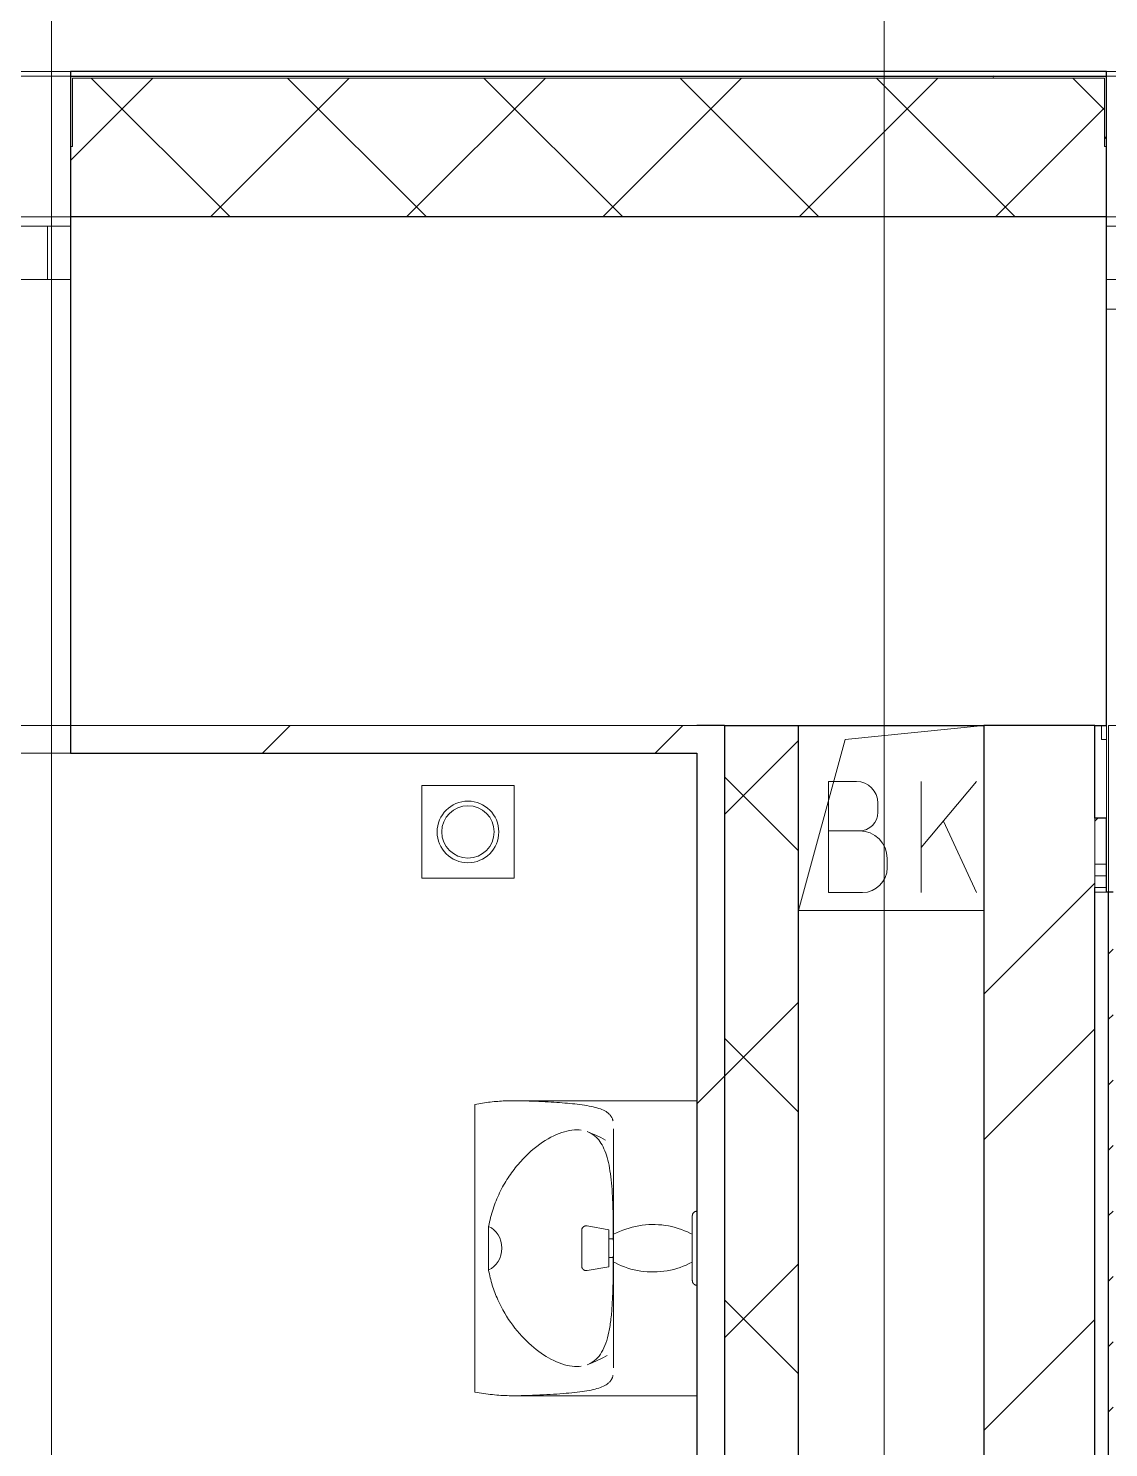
# Model space of a CAD drawing. Header units: millimetres. Extents: x -1073752 to 1436911, y -1379358 to 94781.
# Drawn here: x -872773 to -871606, y -1116968 to -1115434 of the extents above; entities that cross this region are included whole.
import ezdxf

# ---------------------------------------------------------------- set-up
doc = ezdxf.new("R2010")
doc.units = ezdxf.units.MM
doc.linetypes.add('ADSK_Линия сетки', pattern=[25, 20, -2.5, 0, -2.5])
for name, color, linetype, lineweight in [('_ Окна', 7, 'Continuous', 9), ('Ограждение', 252, 'Continuous', 9), ('Оси', 252, 'Continuous', 9), ('Перекрытие', 252, 'Continuous', 18), ('Сантехника', 252, 'Continuous', 9), ('Стены внутренние', 7, 'Continuous', 18), ('Стены наружные', 7, 'Continuous', 18), ('Стены штриховка', 7, 'Continuous', 9)]:
    doc.layers.add(name, color=color, linetype=linetype, lineweight=lineweight)

# ---------------------------------------------------------------- blocks, each defined once
blk = doc.blocks.new('3 этаж')
at = {"color": 251, "lineweight": 18, "true_color": 0x636466}
for p, q in [((294703.5, -2978.6), (294853.2, -2963.4)), ((294653.2, -3163.4), (294703.5, -2978.6)), ((294715.6, -3023.9), (294685.6, -3023.9)), ((294685.6, -3023.9), (294685.6, -3143.9)), ((294845.6, -3023.9), (294785.6, -3095.4)), ((294785.6, -3143.9), (294785.6, -3023.9)), ((294738.9, -3057.2), (294738.9, -3047.2)), ((294845.6, -3143.9), (294809.6, -3066.8)), ((294718.9, -3077.2), (294685.6, -3077.2)), ((294748.9, -3117.2), (294748.9, -3107.2)), ((294685.6, -3143.9), (294722.2, -3143.9)), ((294853.2, -3163.4), (294653.2, -3163.4))]:
    blk.add_line(p, q, dxfattribs=at)
for centre, radius, start, end in [((294715.6, -3047.2), 23.3, 0, 90), ((294718.9, -3057.2), 20, 270, 0), ((294718.9, -3107.2), 30, 0, 90), ((294722.2, -3117.2), 26.7, 270, 0)]:
    blk.add_arc(centre, radius, start, end, dxfattribs=at)
at = {"layer": '_ Окна', "color": 251, "lineweight": 18, "true_color": 0x636466}
for p, q in [((293841.2, -2423.4), (293781.7, -2423.4)), ((293841.2, -2481.4), (293841.2, -2423.4)), ((293803.2, -2481.4), (293841.2, -2481.4))]:
    blk.add_line(p, q, dxfattribs=at)
at = {"layer": '_ Окна', "color": 251, "true_color": 0x636466}
for p, q in [((293866.2, -2423.4), (293841.2, -2423.4)), ((293841.2, -2423.4), (293841.2, -2481.4)), ((295010.8, -2423.4), (294985.8, -2423.4)), ((293841.2, -2481.4), (293866.2, -2481.4)), ((294985.8, -2481.4), (295010.8, -2481.4))]:
    blk.add_line(p, q, dxfattribs=at)
at = {"layer": 'Ограждение', "color": 251, "true_color": 0x636466}
for p, q in [((296685.8, -2513.4), (294985.8, -2513.4)), ((294985.8, -3063.4), (294985.8, -2963.4)), ((294988.2, -3143.4), (294988.2, -2963.4)), ((296685.8, -2963.4), (294988.2, -2963.4))]:
    blk.add_line(p, q, dxfattribs=at)
at = {"layer": 'Оси', "color": 251, "linetype": 'ADSK_Линия сетки', "ltscale": 200, "true_color": 0x636466}
for p, q in [((293845.8, -263.4), (293845.8, -30119.6)), ((294745.8, -263.4), (294745.8, -30119.6)), ((314013.1, -2963.4), (237073.5, -2963.4))]:
    blk.add_line(p, q, dxfattribs=at)
at = {"layer": 'Перекрытие', "color": 251, "true_color": 0x636466}
blk.add_line((294853.2, -3163.4), (294653.2, -3163.4), dxfattribs=at)
at = {"layer": 'Сантехника', "color": 251, "true_color": 0x636466}
for p, q in [((294245.8, -3028.4), (294245.8, -3128.4)), ((294345.8, -3028.4), (294245.8, -3028.4)), ((294345.8, -3128.4), (294345.8, -3028.4)), ((294245.8, -3128.4), (294345.8, -3128.4)), ((294303.2, -3684), (294303.2, -3372.9)), ((294543.2, -3369), (294346.1, -3369)), ((294428.5, -3403.9), (294424.5, -3402.4)), ((294434.1, -3406.2), (294428.5, -3403.9)), ((294439.4, -3408.8), (294434.1, -3406.2)), ((294444.6, -3411.6), (294439.4, -3408.8)), ((294453.1, -3418.4), (294453.1, -3519.8)), ((294538.2, -3493.2), (294538.3, -3493)), ((294538.2, -3493.4), (294538.2, -3493.2)), ((294538.2, -3493.5), (294538.2, -3493.4)), ((294538.2, -3493.4), (294538.2, -3493.5)), ((294538.2, -3493.6), (294538.2, -3493.5)), ((294538.2, -3493.5), (294538.2, -3493.6)), ((294538.2, -3493.7), (294538.2, -3493.6)), ((294538.2, -3493.6), (294538.2, -3493.7)), ((294538.2, -3494), (294538.2, -3493.7)), ((294538.2, -3493.7), (294538.2, -3493.9)), ((294538.2, -3493.9), (294538.2, -3494.1)), ((294538.2, -3494.2), (294538.2, -3494)), ((294538.2, -3494.1), (294538.2, -3494.4)), ((294538.2, -3494.5), (294538.2, -3494.2)), ((294538.2, -3494.4), (294538.2, -3494.8)), ((294538.2, -3494.9), (294538.2, -3494.5)), ((294538.2, -3494.8), (294538.2, -3495.2)), ((294538.2, -3495.3), (294538.2, -3494.9)), ((294538.2, -3495.2), (294538.2, -3495.7)), ((294538.2, -3495.8), (294538.2, -3495.3)), ((294538.2, -3495.7), (294538.2, -3496.2)), ((294538.2, -3496.4), (294538.2, -3495.8)), ((294538.2, -3496.2), (294538.2, -3496.8)), ((294538.2, -3496.9), (294538.2, -3496.4)), ((294538.2, -3496.8), (294538.2, -3497.4)), ((294538.2, -3497.6), (294538.2, -3496.9)), ((294538.2, -3497.4), (294538.2, -3498.1)), ((294538.2, -3498.3), (294538.2, -3497.6)), ((294538.3, -3492.5), (294538.4, -3492.3)), ((294538.3, -3492.6), (294538.3, -3492.5)), ((294538.3, -3492.8), (294538.3, -3492.6)), ((294538.3, -3493), (294538.3, -3492.8)), ((294538.4, -3492.1), (294538.5, -3491.9)), ((294538.4, -3492.3), (294538.4, -3492.1)), ((294538.5, -3491.9), (294538.6, -3491.7)), ((294538.6, -3491.5), (294538.7, -3491.3)), ((294538.6, -3491.7), (294538.6, -3491.5)), ((294538.7, -3491.3), (294538.8, -3491.1)), ((294538.8, -3491.1), (294538.9, -3491)), ((294538.9, -3491), (294539, -3490.8)), ((294539, -3490.8), (294539.1, -3490.6)), ((294539.1, -3490.6), (294539.2, -3490.5)), ((294539.2, -3490.5), (294539.4, -3490.3)), ((294539.4, -3490.3), (294539.5, -3490.1)), ((294539.5, -3490.1), (294539.6, -3490)), ((294539.6, -3490), (294539.8, -3489.9)), ((294539.8, -3489.9), (294539.9, -3489.7)), ((294539.9, -3489.7), (294540.1, -3489.6)), ((294540.1, -3489.6), (294540.2, -3489.5)), ((294540.2, -3489.5), (294540.4, -3489.3)), ((294540.4, -3489.3), (294540.5, -3489.2)), ((294540.5, -3489.2), (294540.7, -3489.1)), ((294540.7, -3489.1), (294540.9, -3489)), ((294540.9, -3489), (294541.1, -3488.9)), ((294541.1, -3488.9), (294541.2, -3488.9)), ((294541.2, -3488.9), (294541.4, -3488.8)), ((294541.4, -3488.8), (294541.6, -3488.7)), ((294541.6, -3488.7), (294541.8, -3488.7)), ((294541.8, -3488.7), (294542, -3488.6)), ((294542, -3488.6), (294542.2, -3488.6)), ((294542.2, -3488.6), (294542.4, -3488.5)), ((294542.4, -3488.5), (294542.6, -3488.5)), ((294542.6, -3488.5), (294542.8, -3488.5)), ((294542.8, -3488.5), (294543, -3488.5)), ((294543, -3488.5), (294543.2, -3488.4)), ((294543.2, -3488.4), (294543.2, -3488.4)), ((294318.1, -3528.4), (294318.1, -3504.9)), ((294418.7, -3508.6), (294418.8, -3508.4)), ((294418.7, -3508.8), (294418.7, -3508.6)), ((294418.7, -3509), (294418.7, -3508.8)), ((294418.7, -3509.2), (294418.7, -3509)), ((294418.7, -3509.3), (294418.7, -3509.2)), ((294418.7, -3509.2), (294418.7, -3509.2)), ((294418.7, -3509.2), (294418.7, -3509.2)), ((294418.7, -3509.2), (294418.7, -3509.3)), ((294418.7, -3509.4), (294418.7, -3509.3)), ((294418.7, -3509.3), (294418.7, -3509.3)), ((294418.7, -3509.3), (294418.7, -3509.4)), ((294418.7, -3509.5), (294418.7, -3509.4)), ((294418.7, -3509.4), (294418.7, -3509.6)), ((294418.7, -3509.6), (294418.7, -3509.5)), ((294418.7, -3509.8), (294418.7, -3509.6)), ((294418.7, -3509.6), (294418.7, -3509.7)), ((294418.7, -3509.7), (294418.7, -3509.9)), ((294418.7, -3510), (294418.7, -3509.8)), ((294418.7, -3509.9), (294418.7, -3510.2)), ((294418.7, -3510.2), (294418.7, -3510)), ((294418.7, -3510.5), (294418.7, -3510.2)), ((294418.7, -3510.2), (294418.7, -3510.4)), ((294418.7, -3510.4), (294418.7, -3510.7)), ((294418.7, -3510.8), (294418.7, -3510.5)), ((294418.7, -3510.7), (294418.7, -3511)), ((294418.7, -3511.1), (294418.7, -3510.8)), ((294418.7, -3511), (294418.7, -3511.4)), ((294418.7, -3511.5), (294418.7, -3511.1)), ((294418.7, -3511.4), (294418.7, -3511.7)), ((294418.7, -3511.8), (294418.7, -3511.5)), ((294418.7, -3511.7), (294418.7, -3512.1)), ((294418.7, -3512.2), (294418.7, -3511.8)), ((294418.7, -3512.1), (294418.7, -3512.6)), ((294418.7, -3512.7), (294418.7, -3512.2)), ((294418.7, -3512.6), (294418.7, -3513)), ((294418.7, -3513.1), (294418.7, -3512.7)), ((294418.7, -3513), (294418.7, -3513.5)), ((294418.7, -3513.6), (294418.7, -3513.1)), ((294418.8, -3508), (294418.9, -3507.8)), ((294418.8, -3508.2), (294418.8, -3508)), ((294418.8, -3508.4), (294418.8, -3508.2)), ((294418.9, -3507.8), (294419, -3507.6)), ((294419, -3507.4), (294419.1, -3507.2)), ((294419, -3507.6), (294419, -3507.4)), ((294419.1, -3507.2), (294419.2, -3507.1)), ((294419.2, -3507.1), (294419.3, -3506.9)), ((294419.3, -3506.9), (294419.4, -3506.7)), ((294419.4, -3506.7), (294419.5, -3506.5)), ((294419.5, -3506.5), (294419.6, -3506.4)), ((294419.6, -3506.4), (294419.7, -3506.2)), ((294419.7, -3506.2), (294419.8, -3506)), ((294419.8, -3506), (294419.9, -3505.9)), ((294419.9, -3505.9), (294420.1, -3505.7)), ((294420.1, -3505.7), (294420.2, -3505.6)), ((294420.2, -3505.6), (294420.4, -3505.5)), ((294420.4, -3505.5), (294420.5, -3505.3)), ((294420.5, -3505.3), (294420.7, -3505.2)), ((294420.7, -3505.2), (294420.8, -3505.1)), ((294420.8, -3505.1), (294421, -3505)), ((294421, -3505), (294421.2, -3504.9)), ((294421.2, -3504.9), (294421.3, -3504.8)), ((294421.3, -3504.8), (294421.5, -3504.7)), ((294421.5, -3504.7), (294421.7, -3504.6)), ((294421.7, -3504.6), (294421.9, -3504.5)), ((294421.9, -3504.5), (294422.1, -3504.5)), ((294422.1, -3504.5), (294422.3, -3504.4)), ((294422.3, -3504.4), (294422.5, -3504.4)), ((294422.5, -3504.4), (294422.7, -3504.3)), ((294422.7, -3504.3), (294422.9, -3504.3)), ((294422.9, -3504.3), (294423, -3504.2)), ((294423, -3504.2), (294423.2, -3504.2)), ((294423.2, -3504.2), (294423.4, -3504.2)), ((294423.4, -3504.2), (294423.6, -3504.2)), ((294423.6, -3504.2), (294423.8, -3504.2)), ((294423.8, -3504.2), (294424, -3504.2)), ((294424, -3504.2), (294424.2, -3504.2)), ((294424.2, -3504.2), (294424.4, -3504.2)), ((294424.4, -3504.2), (294424.6, -3504.3)), ((294448.2, -3508.4), (294424.6, -3504.3)), ((294448.2, -3528.4), (294448.2, -3508.4)), ((294452.8, -3504.6), (294452.8, -3519.8)), ((294453.2, -3513.4), (294456.5, -3511.8)), ((294456.5, -3511.8), (294459.7, -3510.3)), ((294459.7, -3510.3), (294463, -3508.9)), ((294463, -3508.9), (294466.4, -3507.7)), ((294466.4, -3507.7), (294469.9, -3506.6)), ((294469.9, -3506.6), (294473.3, -3505.6)), ((294473.3, -3505.6), (294476.8, -3504.8)), ((294476.8, -3504.8), (294480.4, -3504.1)), ((294480.4, -3504.1), (294483.9, -3503.6)), ((294483.9, -3503.6), (294487.5, -3503.2)), ((294487.5, -3503.2), (294491.1, -3502.9)), ((294491.1, -3502.9), (294494.7, -3502.8)), ((294494.7, -3502.8), (294498.3, -3502.8)), ((294498.3, -3502.8), (294501.9, -3503)), ((294501.9, -3503), (294505.5, -3503.3)), ((294505.5, -3503.3), (294509, -3503.8)), ((294509, -3503.8), (294512.6, -3504.4)), ((294512.6, -3504.4), (294516.1, -3505.1)), ((294516.1, -3505.1), (294519.6, -3506)), ((294519.6, -3506), (294523, -3507)), ((294523, -3507), (294526.5, -3508.2)), ((294526.5, -3508.2), (294529.8, -3509.5)), ((294529.8, -3509.5), (294533.1, -3510.9)), ((294533.1, -3510.9), (294536.4, -3512.5)), ((294536.4, -3512.5), (294538.2, -3513.4)), ((294538.2, -3498.1), (294538.2, -3498.8)), ((294538.2, -3499), (294538.2, -3498.3)), ((294538.2, -3498.8), (294538.2, -3499.6)), ((294538.2, -3499.8), (294538.2, -3499)), ((294538.2, -3499.6), (294538.2, -3500.4)), ((294538.2, -3500.6), (294538.2, -3499.8)), ((294538.2, -3500.4), (294538.2, -3501.2)), ((294538.2, -3501.5), (294538.2, -3500.6)), ((294538.2, -3501.2), (294538.2, -3502.1)), ((294538.2, -3502.4), (294538.2, -3501.5)), ((294538.2, -3502.1), (294538.2, -3503.1)), ((294538.2, -3503.3), (294538.2, -3502.4)), ((294538.2, -3503.1), (294538.2, -3504.1)), ((294538.2, -3504.3), (294538.2, -3503.3)), ((294538.2, -3504.1), (294538.2, -3505.1)), ((294538.2, -3505.4), (294538.2, -3504.3)), ((294538.2, -3505.1), (294538.2, -3506.1)), ((294538.2, -3506.4), (294538.2, -3505.4)), ((294538.2, -3506.1), (294538.2, -3507.2)), ((294538.2, -3507.5), (294538.2, -3506.4)), ((294538.2, -3507.2), (294538.2, -3508.4)), ((294538.2, -3508.7), (294538.2, -3507.5)), ((294538.2, -3508.4), (294538.2, -3509.5)), ((294538.2, -3509.9), (294538.2, -3508.7)), ((294538.2, -3509.5), (294538.2, -3510.7)), ((294538.2, -3511.1), (294538.2, -3509.9)), ((294538.2, -3510.7), (294538.2, -3511.9)), ((294538.2, -3512.3), (294538.2, -3511.1)), ((294538.2, -3511.9), (294538.2, -3513.2)), ((294538.2, -3513.2), (294538.2, -3514.5)), ((294318.1, -3552), (294318.1, -3528.4)), ((294418.7, -3513.5), (294418.7, -3514)), ((294418.7, -3514.1), (294418.7, -3513.6)), ((294418.7, -3514), (294418.7, -3514.5)), ((294418.7, -3514.6), (294418.7, -3514.1)), ((294418.7, -3514.5), (294418.7, -3515)), ((294418.7, -3515.2), (294418.7, -3514.6)), ((294418.7, -3515), (294418.7, -3515.6)), ((294418.7, -3515.8), (294418.7, -3515.2)), ((294418.7, -3515.6), (294418.7, -3516.2)), ((294418.7, -3516.3), (294418.7, -3515.8)), ((294418.7, -3516.2), (294418.7, -3516.8)), ((294418.7, -3516.9), (294418.7, -3516.3)), ((294418.7, -3516.8), (294418.7, -3517.4)), ((294418.7, -3517.6), (294418.7, -3516.9)), ((294418.7, -3517.4), (294418.7, -3518)), ((294418.7, -3518.2), (294418.7, -3517.6)), ((294418.7, -3518), (294418.7, -3518.7)), ((294418.7, -3518.9), (294418.7, -3518.2)), ((294418.7, -3518.7), (294418.7, -3519.4)), ((294418.7, -3519.6), (294418.7, -3518.9)), ((294418.7, -3519.4), (294418.7, -3520.1)), ((294418.7, -3520.2), (294418.7, -3519.6)), ((294418.7, -3520.1), (294418.7, -3520.8)), ((294418.7, -3520.9), (294418.7, -3520.2)), ((294418.7, -3520.8), (294418.7, -3521.5)), ((294418.7, -3521.7), (294418.7, -3520.9)), ((294418.7, -3521.5), (294418.7, -3522.2)), ((294418.7, -3522.4), (294418.7, -3521.7)), ((294418.7, -3522.2), (294418.7, -3522.9)), ((294418.7, -3523.1), (294418.7, -3522.4)), ((294418.7, -3522.9), (294418.7, -3523.7)), ((294418.7, -3523.9), (294418.7, -3523.1)), ((294418.7, -3523.7), (294418.7, -3524.4)), ((294418.7, -3524.6), (294418.7, -3523.9)), ((294418.7, -3524.4), (294418.7, -3525.2)), ((294418.7, -3525.4), (294418.7, -3524.6)), ((294418.7, -3525.2), (294418.7, -3525.9)), ((294418.7, -3526.1), (294418.7, -3525.4)), ((294418.7, -3525.9), (294418.7, -3526.7)), ((294418.7, -3526.9), (294418.7, -3526.1)), ((294418.7, -3526.7), (294418.7, -3527.5)), ((294418.7, -3527.7), (294418.7, -3526.9)), ((294418.7, -3527.5), (294418.7, -3528.2)), ((294418.7, -3528.4), (294418.7, -3527.7)), ((294418.7, -3528.2), (294418.7, -3528.4)), ((294418.7, -3528.4), (294418.7, -3529.2)), ((294418.7, -3528.7), (294418.7, -3528.4)), ((294418.7, -3529.4), (294418.7, -3528.7)), ((294453.2, -3518.4), (294448.2, -3518.4)), ((294448.2, -3548.4), (294448.2, -3528.4)), ((294453.2, -3513.4), (294453.2, -3528.4)), ((294453.2, -3528.4), (294453.2, -3543.4)), ((294538.2, -3514.5), (294538.2, -3515.8)), ((294538.2, -3515.8), (294538.2, -3517.1)), ((294538.2, -3517.1), (294538.2, -3518.4)), ((294538.2, -3518.4), (294538.2, -3519.8)), ((294538.2, -3519.8), (294538.2, -3521.1)), ((294538.2, -3521.1), (294538.2, -3522.5)), ((294538.2, -3522.5), (294538.2, -3523.9)), ((294538.2, -3523.9), (294538.2, -3525.3)), ((294538.2, -3525.3), (294538.2, -3526.7)), ((294538.2, -3526.7), (294538.2, -3528.1)), ((294538.2, -3528.1), (294538.2, -3528.4)), ((294538.2, -3528.4), (294538.2, -3529.8)), ((294418.7, -3529.2), (294418.7, -3530)), ((294418.7, -3530.2), (294418.7, -3529.4)), ((294418.7, -3530), (294418.7, -3530.7)), ((294418.7, -3531), (294418.7, -3530.2)), ((294418.7, -3530.7), (294418.7, -3531.5)), ((294418.7, -3531.7), (294418.7, -3531)), ((294418.7, -3531.5), (294418.7, -3532.3)), ((294418.7, -3532.5), (294418.7, -3531.7)), ((294418.7, -3532.3), (294418.7, -3533)), ((294418.7, -3533.2), (294418.7, -3532.5)), ((294418.7, -3533), (294418.7, -3533.8)), ((294418.7, -3534), (294418.7, -3533.2)), ((294418.7, -3533.8), (294418.7, -3534.5)), ((294418.7, -3534.7), (294418.7, -3534)), ((294418.7, -3534.5), (294418.7, -3535.2)), ((294418.7, -3535.4), (294418.7, -3534.7)), ((294418.7, -3535.2), (294418.7, -3535.9)), ((294418.7, -3536.1), (294418.7, -3535.4)), ((294418.7, -3535.9), (294418.7, -3536.6)), ((294418.7, -3536.8), (294418.7, -3536.1)), ((294418.7, -3536.6), (294418.7, -3537.3)), ((294418.7, -3537.5), (294418.7, -3536.8)), ((294418.7, -3537.3), (294418.7, -3538)), ((294418.7, -3538.2), (294418.7, -3537.5)), ((294418.7, -3538), (294418.7, -3538.7)), ((294418.7, -3538.8), (294418.7, -3538.2)), ((294418.7, -3538.7), (294418.7, -3539.3)), ((294418.7, -3539.5), (294418.7, -3538.8)), ((294418.7, -3539.3), (294418.7, -3539.9)), ((294418.7, -3540.1), (294418.7, -3539.5)), ((294418.7, -3539.9), (294418.7, -3540.5)), ((294418.7, -3540.7), (294418.7, -3540.1)), ((294418.7, -3540.5), (294418.7, -3541.1)), ((294418.7, -3541.3), (294418.7, -3540.7)), ((294418.7, -3541.1), (294418.7, -3541.7)), ((294418.7, -3541.9), (294418.7, -3541.3)), ((294418.7, -3541.7), (294418.7, -3542.3)), ((294418.7, -3542.4), (294418.7, -3541.9)), ((294418.7, -3542.3), (294418.7, -3542.8)), ((294418.7, -3542.9), (294418.7, -3542.4)), ((294418.7, -3542.8), (294418.7, -3543.3)), ((294418.7, -3543.4), (294418.7, -3542.9)), ((294418.7, -3543.3), (294418.7, -3543.8)), ((294418.7, -3543.9), (294418.7, -3543.4)), ((294418.7, -3543.8), (294418.7, -3544.2)), ((294418.7, -3544.3), (294418.7, -3543.9)), ((294448.2, -3538.4), (294453.2, -3538.4)), ((294452.8, -3537.1), (294452.8, -3552.3)), ((294453.1, -3537.1), (294453.1, -3638.4)), ((294455.1, -3544.4), (294453.2, -3543.4)), ((294538.2, -3543.4), (294535, -3545.1)), ((294538.2, -3529.8), (294538.2, -3531.2)), ((294538.2, -3531.2), (294538.2, -3532.6)), ((294538.2, -3532.6), (294538.2, -3534)), ((294538.2, -3534), (294538.2, -3535.4)), ((294538.2, -3535.4), (294538.2, -3536.8)), ((294538.2, -3536.8), (294538.2, -3538.1)), ((294538.2, -3538.1), (294538.2, -3539.5)), ((294538.2, -3539.5), (294538.2, -3540.8)), ((294538.2, -3540.8), (294538.2, -3542.1)), ((294538.2, -3542.1), (294538.2, -3543.4)), ((294538.2, -3543.4), (294538.2, -3544.6)), ((294538.2, -3544.9), (294538.2, -3543.7)), ((294418.7, -3544.2), (294418.7, -3544.6)), ((294418.7, -3544.8), (294418.7, -3544.3)), ((294418.7, -3544.6), (294418.7, -3545)), ((294418.7, -3545.2), (294418.7, -3544.8)), ((294418.7, -3545), (294418.7, -3545.4)), ((294418.7, -3545.5), (294418.7, -3545.2)), ((294418.7, -3545.4), (294418.7, -3545.8)), ((294418.7, -3545.9), (294418.7, -3545.5)), ((294418.7, -3545.8), (294418.7, -3546.1)), ((294418.7, -3546.2), (294418.7, -3545.9)), ((294418.7, -3546.1), (294418.7, -3546.4)), ((294418.7, -3546.5), (294418.7, -3546.2)), ((294418.7, -3546.4), (294418.7, -3546.7)), ((294418.7, -3546.7), (294418.7, -3546.5)), ((294418.7, -3546.7), (294418.7, -3546.9)), ((294418.7, -3546.9), (294418.7, -3546.7)), ((294418.7, -3546.9), (294418.7, -3547.1)), ((294418.7, -3547.1), (294418.7, -3546.9)), ((294418.7, -3547.1), (294418.7, -3547.3)), ((294418.7, -3547.3), (294418.7, -3547.1)), ((294418.7, -3547.3), (294418.7, -3547.4)), ((294418.7, -3547.4), (294418.7, -3547.3)), ((294418.7, -3547.4), (294418.7, -3547.5)), ((294418.7, -3547.6), (294418.7, -3547.4)), ((294418.7, -3547.5), (294418.7, -3547.6)), ((294418.7, -3547.6), (294418.7, -3547.7)), ((294418.7, -3547.7), (294418.7, -3547.6)), ((294418.7, -3547.6), (294418.7, -3547.6)), ((294418.7, -3547.8), (294418.7, -3547.7)), ((294418.7, -3547.7), (294418.7, -3547.7)), ((294418.7, -3547.7), (294418.7, -3547.7)), ((294418.7, -3548), (294418.7, -3547.8)), ((294418.7, -3548.2), (294418.7, -3548)), ((294418.8, -3548.4), (294418.7, -3548.2)), ((294418.8, -3548.6), (294418.8, -3548.4)), ((294418.8, -3548.8), (294418.8, -3548.6)), ((294418.9, -3549), (294418.8, -3548.8)), ((294418.9, -3549.2), (294418.9, -3549)), ((294419, -3549.4), (294418.9, -3549.2)), ((294419.1, -3549.6), (294419, -3549.4)), ((294419.1, -3549.8), (294419.1, -3549.6)), ((294419.2, -3549.9), (294419.1, -3549.8)), ((294419.3, -3550.1), (294419.2, -3549.9)), ((294419.4, -3550.3), (294419.3, -3550.1)), ((294419.5, -3550.5), (294419.4, -3550.3)), ((294419.6, -3550.6), (294419.5, -3550.5)), ((294419.8, -3550.8), (294419.6, -3550.6)), ((294419.9, -3550.9), (294419.8, -3550.8)), ((294420, -3551.1), (294419.9, -3550.9)), ((294420.2, -3551.2), (294420, -3551.1)), ((294420.3, -3551.4), (294420.2, -3551.2)), ((294420.5, -3551.5), (294420.3, -3551.4)), ((294420.6, -3551.6), (294420.5, -3551.5)), ((294420.8, -3551.7), (294420.6, -3551.6)), ((294420.9, -3551.9), (294420.8, -3551.7)), ((294421.1, -3552), (294420.9, -3551.9)), ((294421.3, -3552.1), (294421.1, -3552)), ((294421.5, -3552.2), (294421.3, -3552.1)), ((294421.6, -3552.2), (294421.5, -3552.2)), ((294421.8, -3552.3), (294421.6, -3552.2)), ((294422, -3552.4), (294421.8, -3552.3)), ((294422.2, -3552.5), (294422, -3552.4)), ((294422.4, -3552.5), (294422.2, -3552.5)), ((294422.6, -3552.6), (294422.4, -3552.5)), ((294422.8, -3552.6), (294422.6, -3552.6)), ((294423, -3552.6), (294422.8, -3552.6)), ((294423.2, -3552.7), (294423, -3552.6)), ((294423.4, -3552.7), (294423.2, -3552.7)), ((294423.6, -3552.7), (294423.4, -3552.7)), ((294423.8, -3552.7), (294423.6, -3552.7)), ((294424, -3552.7), (294423.8, -3552.7)), ((294424.2, -3552.7), (294424, -3552.7)), ((294424.4, -3552.7), (294424.2, -3552.7)), ((294424.6, -3552.6), (294424.4, -3552.7)), ((294424.6, -3552.6), (294448.2, -3548.4)), ((294458.4, -3546), (294455.1, -3544.4)), ((294461.7, -3547.4), (294458.4, -3546)), ((294465, -3548.7), (294461.7, -3547.4)), ((294468.4, -3549.9), (294465, -3548.7)), ((294471.9, -3550.9), (294468.4, -3549.9)), ((294475.4, -3551.8), (294471.9, -3550.9)), ((294478.9, -3552.5), (294475.4, -3551.8)), ((294482.5, -3553.1), (294478.9, -3552.5)), ((294486, -3553.6), (294482.5, -3553.1)), ((294489.6, -3553.9), (294486, -3553.6)), ((294493.2, -3554.1), (294489.6, -3553.9)), ((294496.8, -3554.1), (294493.2, -3554.1)), ((294500.4, -3554), (294496.8, -3554.1)), ((294504, -3553.7), (294500.4, -3554)), ((294507.6, -3553.3), (294504, -3553.7)), ((294511.1, -3552.8), (294507.6, -3553.3)), ((294514.7, -3552.1), (294511.1, -3552.8)), ((294518.2, -3551.3), (294514.7, -3552.1)), ((294521.6, -3550.3), (294518.2, -3551.3)), ((294525.1, -3549.2), (294521.6, -3550.3)), ((294528.4, -3548), (294525.1, -3549.2)), ((294531.8, -3546.6), (294528.4, -3548)), ((294535, -3545.1), (294531.8, -3546.6)), ((294538.2, -3544.6), (294538.2, -3545.8)), ((294538.2, -3546.2), (294538.2, -3544.9)), ((294538.2, -3545.8), (294538.2, -3547)), ((294538.2, -3547.4), (294538.2, -3546.2)), ((294538.2, -3547), (294538.2, -3548.2)), ((294538.2, -3548.5), (294538.2, -3547.4)), ((294538.2, -3548.2), (294538.2, -3549.3)), ((294538.2, -3549.6), (294538.2, -3548.5)), ((294538.2, -3549.3), (294538.2, -3550.5)), ((294538.2, -3550.7), (294538.2, -3549.6)), ((294538.2, -3550.5), (294538.2, -3551.5)), ((294538.2, -3551.8), (294538.2, -3550.7)), ((294538.2, -3551.5), (294538.2, -3552.6)), ((294538.2, -3552.8), (294538.2, -3551.8)), ((294538.2, -3552.6), (294538.2, -3553.6)), ((294538.2, -3553.8), (294538.2, -3552.8)), ((294538.2, -3553.6), (294538.2, -3554.5)), ((294538.2, -3554.8), (294538.2, -3553.8)), ((294538.2, -3554.5), (294538.2, -3555.4)), ((294538.2, -3555.7), (294538.2, -3554.8)), ((294538.2, -3555.4), (294538.2, -3556.3)), ((294538.2, -3556.5), (294538.2, -3555.7)), ((294538.2, -3556.3), (294538.2, -3557.1)), ((294538.2, -3557.3), (294538.2, -3556.5)), ((294538.2, -3557.1), (294538.2, -3557.9)), ((294538.2, -3558.1), (294538.2, -3557.3)), ((294538.2, -3557.9), (294538.2, -3558.6)), ((294538.2, -3558.8), (294538.2, -3558.1)), ((294538.2, -3558.6), (294538.2, -3559.3)), ((294538.2, -3559.5), (294538.2, -3558.8)), ((294538.2, -3559.3), (294538.2, -3559.9)), ((294538.2, -3560.1), (294538.2, -3559.5)), ((294538.2, -3559.9), (294538.2, -3560.5)), ((294538.2, -3560.7), (294538.2, -3560.1)), ((294538.2, -3560.5), (294538.2, -3561.1)), ((294538.2, -3561.2), (294538.2, -3560.7)), ((294538.2, -3561.1), (294538.2, -3561.5)), ((294538.2, -3561.7), (294538.2, -3561.2)), ((294538.2, -3561.5), (294538.2, -3562)), ((294538.2, -3562.1), (294538.2, -3561.7)), ((294538.2, -3562), (294538.2, -3562.3)), ((294538.2, -3562.4), (294538.2, -3562.1)), ((294538.2, -3562.3), (294538.2, -3562.7)), ((294538.2, -3562.7), (294538.2, -3562.4)), ((294538.2, -3562.7), (294538.2, -3562.9)), ((294538.2, -3563), (294538.2, -3562.7)), ((294538.2, -3562.9), (294538.2, -3563.1)), ((294538.2, -3563.2), (294538.2, -3563)), ((294538.2, -3563.1), (294538.2, -3563.3)), ((294538.2, -3563.3), (294538.2, -3563.2)), ((294538.2, -3563.3), (294538.2, -3563.4)), ((294538.2, -3563.4), (294538.2, -3563.3)), ((294538.2, -3563.5), (294538.2, -3563.4)), ((294538.2, -3563.4), (294538.2, -3563.4)), ((294538.2, -3563.4), (294538.2, -3563.4)), ((294538.3, -3563.7), (294538.2, -3563.5)), ((294538.3, -3563.9), (294538.3, -3563.7)), ((294538.3, -3564.1), (294538.3, -3563.9)), ((294538.3, -3564.3), (294538.3, -3564.1)), ((294538.4, -3564.5), (294538.3, -3564.3)), ((294538.4, -3564.7), (294538.4, -3564.5)), ((294538.5, -3564.9), (294538.4, -3564.7)), ((294538.5, -3565.1), (294538.5, -3564.9)), ((294538.6, -3565.3), (294538.5, -3565.1)), ((294538.7, -3565.4), (294538.6, -3565.3)), ((294538.7, -3565.6), (294538.7, -3565.4)), ((294538.8, -3565.8), (294538.7, -3565.6)), ((294538.9, -3566), (294538.8, -3565.8)), ((294539, -3566.1), (294538.9, -3566)), ((294539.1, -3566.3), (294539, -3566.1)), ((294539.3, -3566.5), (294539.1, -3566.3)), ((294539.4, -3566.6), (294539.3, -3566.5)), ((294539.5, -3566.8), (294539.4, -3566.6)), ((294539.7, -3566.9), (294539.5, -3566.8)), ((294539.8, -3567.1), (294539.7, -3566.9)), ((294539.9, -3567.2), (294539.8, -3567.1)), ((294540.1, -3567.3), (294539.9, -3567.2)), ((294540.3, -3567.5), (294540.1, -3567.3)), ((294540.4, -3567.6), (294540.3, -3567.5)), ((294540.6, -3567.7), (294540.4, -3567.6)), ((294540.8, -3567.8), (294540.6, -3567.7)), ((294540.9, -3567.9), (294540.8, -3567.8)), ((294541.1, -3568), (294540.9, -3567.9)), ((294541.3, -3568), (294541.1, -3568)), ((294541.5, -3568.1), (294541.3, -3568)), ((294541.7, -3568.2), (294541.5, -3568.1)), ((294541.9, -3568.2), (294541.7, -3568.2)), ((294542.1, -3568.3), (294541.9, -3568.2)), ((294542.3, -3568.3), (294542.1, -3568.3)), ((294542.4, -3568.4), (294542.3, -3568.3)), ((294542.6, -3568.4), (294542.4, -3568.4)), ((294542.8, -3568.4), (294542.6, -3568.4)), ((294543, -3568.4), (294542.8, -3568.4)), ((294543.2, -3568.4), (294543, -3568.4)), ((294430.1, -3652.3), (294435.6, -3649.9)), ((294435.6, -3649.9), (294440.9, -3647.3)), ((294440.9, -3647.3), (294446.1, -3644.5)), ((294424.5, -3654.5), (294430.1, -3652.3)), ((294346.1, -3687.9), (294543.2, -3687.9))]:
    blk.add_line(p, q, dxfattribs=at)
for radius, start, end in [(33.3, 0, 180), (28.3, 0, 180), (33.3, 180, 0), (28.3, 180, 0)]:
    blk.add_arc((294295.8, -3078.4), radius, start, end, dxfattribs=at)
for major_axis, start_param, end_param in [((0, 25), 4.712389, 5.943447), ((0, -25), 0.339739, 1.570796)]:
    blk.add_ellipse((294310.9, -3528.4), major_axis=major_axis, ratio=0.859293, start_param=start_param, end_param=end_param, dxfattribs=at)
for points, knots in [([(294303.2, -3372.9), (294308.9, -3371.9), (294320.1, -3370.2), (294333.4, -3369.2), (294343.7, -3368.9), (294351.2, -3369), (294358.5, -3369.2), (294365.7, -3369.4), (294372.6, -3369.7), (294381.5, -3370.2), (294392, -3370.8), (294403.5, -3371.7), (294414.5, -3372.8), (294424.6, -3374.2), (294433.5, -3376.1), (294440.9, -3378.4), (294445.6, -3381), (294448.2, -3383.2), (294449.4, -3384.5), (294450.3, -3385.6), (294451, -3386.7), (294451.6, -3387.8), (294452.1, -3388.9), (294452.3, -3389.8), (294452.5, -3390.3), (294452.5, -3390.6), (294452.6, -3390.7)], [-1, -1, -1, -1, -0.9416667, -0.8833333, -0.8541667, -0.825, -0.7958333, -0.7666667, -0.7375, -0.7083333, -0.65, -0.5916667, -0.5333333, -0.4666667, -0.4, -0.3333333, -0.2666667, -0.2333333, -0.2166667, -0.2, -0.1833333, -0.1666667, -0.15, -0.1416667, -0.1375, -0.1333333, -0.1333333, -0.1333333, -0.1333333]), ([(294318.1, -3504.9), (294319.3, -3498.4), (294322.5, -3485.9), (294329.7, -3468.2), (294338.9, -3452.1), (294353.1, -3433.1), (294373.3, -3414.5), (294397.7, -3401.7), (294411.9, -3400), (294418.2, -3400.8)], [0, 0, 0, 0, 0.0526316, 0.1052632, 0.1578947, 0.2105263, 0.3157895, 0.4210526, 0.5263158, 0.5263158, 0.5263158, 0.5263158]), ([(294426.9, -3403.4), (294429.6, -3404.6), (294436.4, -3409.3), (294444.4, -3422), (294449.8, -3443.8), (294451.8, -3467.1), (294452.6, -3488), (294452.8, -3498.9), (294452.8, -3504.6)], [0.5789474, 0.5789474, 0.5789474, 0.5789474, 0.6315789, 0.7236842, 0.8157895, 0.9078947, 0.9539474, 1, 1, 1, 1]), ([(294453.2, -3399.2), (294453.2, -3399.3), (294453.2, -3399.6), (294453.2, -3400.2), (294453.2, -3401.3), (294453.2, -3402.9), (294453.2, -3405.1), (294453.2, -3408.2), (294453.1, -3412.5), (294453.1, -3416.4), (294453.1, -3418.4)], [-0.06666667, -0.06666667, -0.06666667, -0.06666667, -0.06458333, -0.0625, -0.05833333, -0.05, -0.04166667, -0.03333333, -0.01666667, 0, 0, 0, 0]), ([(294418.2, -3656.1), (294415.1, -3656.5), (294405.1, -3656.5), (294386.7, -3650.3), (294364.1, -3634.7), (294343.6, -3612.8), (294329.8, -3589.5), (294321.8, -3568.6), (294319.1, -3557.7), (294318.1, -3552)], [0.4736842, 0.4736842, 0.4736842, 0.4736842, 0.5263158, 0.6315789, 0.7236842, 0.8157895, 0.9078947, 0.9539474, 1, 1, 1, 1]), ([(294452.8, -3552.3), (294452.8, -3558.8), (294452.5, -3571.2), (294451.8, -3588.9), (294450.5, -3605), (294447.5, -3624), (294441.2, -3642.5), (294432.3, -3651), (294426.9, -3653.5)], [0, 0, 0, 0, 0.0526316, 0.1052632, 0.1578947, 0.2105263, 0.3157895, 0.4210526, 0.4210526, 0.4210526, 0.4210526]), ([(294453.1, -3638.4), (294453.1, -3641.5), (294453.1, -3645.8), (294453.2, -3650.7), (294453.2, -3654), (294453.2, -3656.2), (294453.2, -3657.4), (294453.2, -3657.7), (294453.2, -3657.8)], [-1, -1, -1, -1, -0.975, -0.9625, -0.95, -0.9375, -0.934375, -0.9328125, -0.9328125, -0.9328125, -0.9328125]), ([(294452.6, -3666.2), (294452.5, -3666.2), (294452.5, -3666.4), (294452.4, -3666.9), (294452.1, -3667.8), (294451.8, -3668.7), (294451.3, -3669.6), (294450.8, -3670.4), (294450.2, -3671.4), (294449.4, -3672.4), (294448.2, -3673.7), (294445.6, -3675.9), (294440.9, -3678.4), (294433.5, -3680.8), (294424.6, -3682.7), (294414.1, -3684.1), (294402, -3685.3), (294388.6, -3686.3), (294373.8, -3687.1), (294360.3, -3687.7), (294349.1, -3687.9), (294337.5, -3687.9), (294322.4, -3687), (294309.7, -3685.1), (294303.2, -3684)], [-0.8666667, -0.8666667, -0.8666667, -0.8666667, -0.865625, -0.8625, -0.85, -0.8375, -0.825, -0.8125, -0.8, -0.7833333, -0.7666667, -0.7333333, -0.6666667, -0.6, -0.5333333, -0.4666667, -0.4, -0.3333333, -0.2666667, -0.2, -0.1666667, -0.1333333, -0.0666667, 0, 0, 0, 0])]:
    blk.add_open_spline(points, degree=3, knots=knots, dxfattribs=at)
at = {"layer": 'Стены внутренние', "color": 251, "true_color": 0x636466}
for p, q in [((292252.8, -2261.4), (293866.2, -2261.4)), ((294985.8, -2261.4), (296685.8, -2261.4)), ((292252.8, -2413.4), (293866.2, -2413.4)), ((294985.8, -2413.4), (296685.8, -2413.4)), ((293866.2, -2963.4), (294543.2, -2963.4))]:
    blk.add_line(p, q, dxfattribs=at)
at = {"layer": 'Стены внутренние', "color": 251, "lineweight": 30, "true_color": 0x636466}
for p, q in [((293866.2, -2261.4), (293866.2, -2963.4)), ((294985.8, -2963.4), (294985.8, -2261.4)), ((294985.8, -2413.4), (293866.2, -2413.4)), ((294573.2, -2963.4), (294853.2, -2963.4)), ((294973.2, -2963.4), (294985.8, -2963.4))]:
    blk.add_line(p, q, dxfattribs=at)
at = {"layer": 'Стены внутренние', "color": 251, "linetype": 'Continuous', "lineweight": 9, "true_color": 0x636466}
for p, q in [((293866.2, -2352.5), (293955.2, -2263.4)), ((294038.7, -2413.4), (293888.7, -2263.4)), ((294017.4, -2413.4), (294167.4, -2263.4)), ((294250.9, -2413.4), (294100.9, -2263.4)), ((294229.5, -2413.4), (294379.5, -2263.4)), ((294463, -2413.4), (294313, -2263.4)), ((294441.6, -2413.4), (294591.6, -2263.4)), ((294675.1, -2413.4), (294525.1, -2263.4)), ((294653.8, -2413.4), (294803.8, -2263.4)), ((294887.3, -2413.4), (294737.3, -2263.4)), ((294864.3, -2261.4), (294863.1, -2263.4)), ((294983.8, -2297.8), (294949.4, -2263.4)), ((294865.9, -2413.4), (294983.8, -2295.6)), ((294985.8, -2330), (294983.8, -2326.5))]:
    blk.add_line(p, q, dxfattribs=at)
at = {"layer": 'Стены наружные', "color": 251, "true_color": 0x636466}
for p, q in [((292252.8, -2256.4), (293866.2, -2256.4)), ((294985.8, -2256.4), (296685.8, -2256.4)), ((294980.7, -2963.4), (294980.7, -2978.4)), ((294985.8, -2978.4), (294980.7, -2978.4)), ((293866.2, -2993.4), (292216.2, -2993.4))]:
    blk.add_line(p, q, dxfattribs=at)
at = {"layer": 'Стены наружные', "color": 251, "lineweight": 30, "true_color": 0x636466}
for p, q in [((294985.8, -2256.4), (293866.2, -2256.4)), ((293866.2, -2256.4), (293866.2, -2261.4)), ((293866.2, -2261.4), (294985.8, -2261.4)), ((294985.8, -2261.4), (294985.8, -2256.4)), ((293866.2, -2963.4), (293866.2, -2993.4)), ((294573.2, -2963.4), (294543.2, -2963.4)), ((294573.2, -2963.4), (294573.2, -7018.4)), ((294653.2, -7018.4), (294653.2, -2963.4)), ((294853.2, -2963.4), (294853.2, -7018.4)), ((294973.2, -2963.4), (294853.2, -2963.4)), ((294973.2, -3063.4), (294973.2, -2963.4)), ((293866.2, -2993.4), (294543.2, -2993.4)), ((294543.2, -2993.4), (294543.2, -6988.4)), ((294985.8, -3063.4), (294973.2, -3063.4)), ((294985.8, -3143.4), (294985.8, -3063.4)), ((294973.2, -9143.4), (294973.2, -3138.4)), ((294993.2, -3143.4), (294985.8, -3143.4)), ((294988.2, -9128.4), (294988.2, -3143.4))]:
    blk.add_line(p, q, dxfattribs=at)
at = {"layer": 'Стены наружные', "color": 251, "linetype": 'Continuous', "lineweight": 9, "true_color": 0x636466}
for p, q in [((294864.5, -2261), (294864.3, -2261.4)), ((294073.8, -2993.4), (294103.8, -2963.4)), ((294498, -2993.4), (294528, -2963.4)), ((294573.2, -3059.6), (294653.2, -2979.6)), ((294653.2, -3098.7), (294573.2, -3018.7)), ((294973.2, -3066.8), (294976.6, -3063.4)), ((294853.2, -3253.9), (294973.2, -3133.9)), ((294988.2, -3210.3), (294993.2, -3205.3)), ((294573.2, -3342.5), (294653.2, -3262.5)), ((294988.2, -3281), (294993.2, -3276)), ((294853.2, -3411.1), (294973.2, -3291.1)), ((294653.2, -3381.5), (294573.2, -3301.5)), ((294543.2, -3372.5), (294573.2, -3342.5)), ((294988.2, -3351.7), (294993.2, -3346.7)), ((294988.2, -3422.5), (294993.2, -3417.5)), ((294988.2, -3493.2), (294993.2, -3488.2)), ((294573.2, -3625.3), (294653.2, -3545.3)), ((294988.2, -3563.9), (294993.2, -3558.9)), ((294653.2, -3664.3), (294573.2, -3584.3)), ((294853.2, -3725.4), (294973.2, -3605.4)), ((294988.2, -3634.6), (294993.2, -3629.6)), ((294988.2, -3705.3), (294993.2, -3700.3))]:
    blk.add_line(p, q, dxfattribs=at)
at = {"layer": 'Стены штриховка', "color": 251, "true_color": 0x636466}
for p, q in [((294983.8, -2263.4), (293868.2, -2263.4)), ((293868.2, -2263.4), (293868.2, -2337.4)), ((294983.8, -2337.4), (294983.8, -2263.4)), ((293866.2, -2337.4), (293868.2, -2337.4)), ((294983.8, -2337.4), (294985.8, -2337.4)), ((294973.2, -3063.4), (294973.2, -3138.4)), ((294985.8, -3113.4), (294973.2, -3113.4)), ((294985.8, -3125.9), (294973.2, -3125.9)), ((294985.8, -3138.4), (294973.2, -3138.4)), ((294985.8, -3143.4), (294973.2, -3143.4))]:
    blk.add_line(p, q, dxfattribs=at)

msp = doc.modelspace()

# ---------------------------------------------------------------- block references
msp.add_blockref('3 этаж', (-1166593.9, -1113224.3))

doc.saveas('drawing.dxf')
